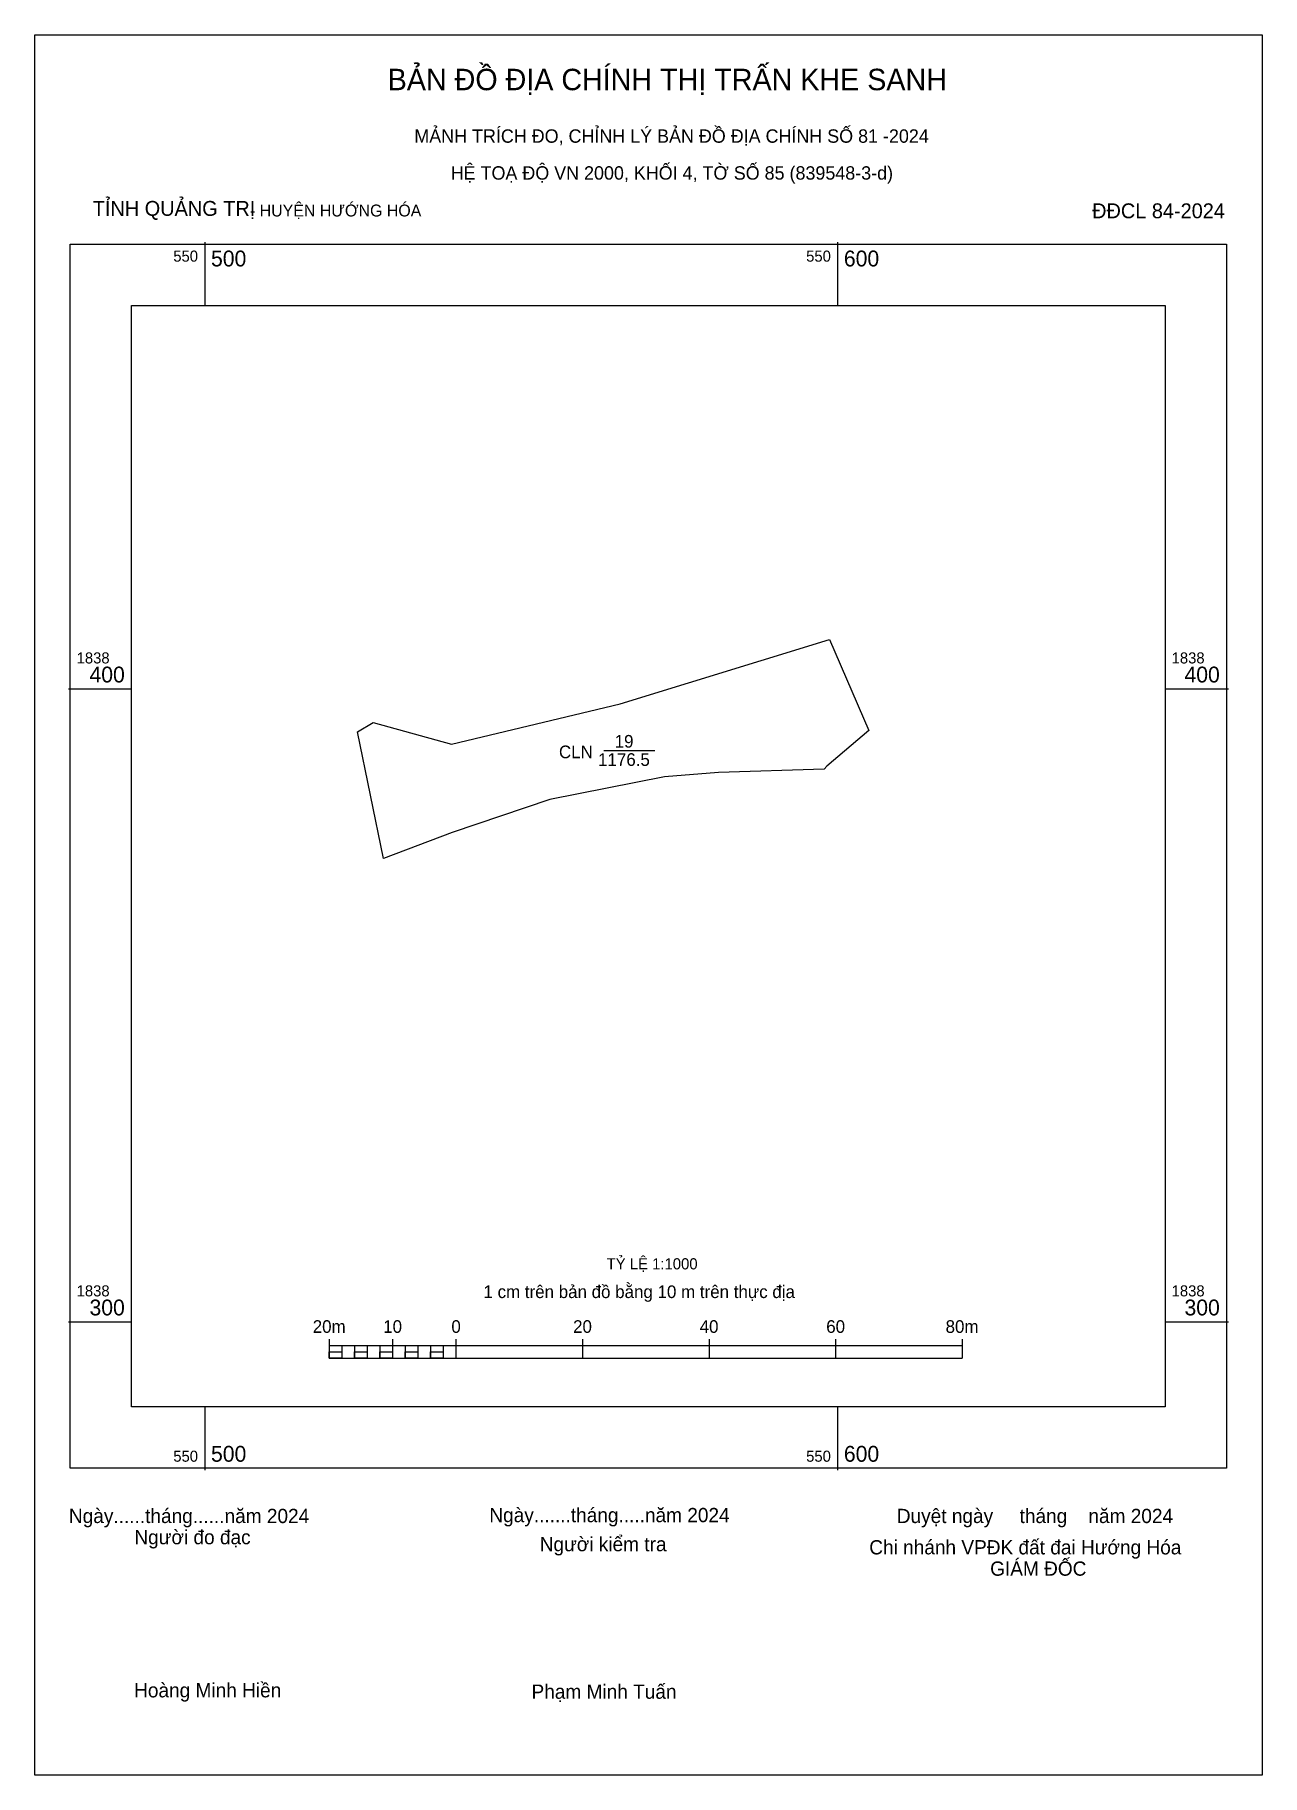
# Model space of a CAD drawing. Extents: x 550473 to 550667, y 1838228 to 1838503.
import ezdxf

# ---------------------------------------------------------------- set-up
doc = ezdxf.new("R2010")
doc.units = 0
for name, color, linetype in [('Level 1', 7, 'Continuous'), ('Level 10', 7, 'Continuous'), ('Level 13', 7, 'Continuous'), ('Level 6', 7, 'Continuous'), ('Level 62', 7, 'Continuous'), ('Level 63', 7, 'Continuous'), ('Level 9', 7, 'Continuous')]:
    doc.layers.add(name, color=color, linetype=linetype)

msp = doc.modelspace()

# ---------------------------------------------------------------- linework, layer by layer
at = {"layer": 'Level 1'}
msp.add_lwpolyline([(550473.16, 1838503.32), (550667.1, 1838503.32), (550667.1, 1838228.36), (550473.16, 1838228.36)], close=True, dxfattribs=at)
at = {"layer": 'Level 10'}
msp.add_lwpolyline([(550538.98, 1838391.26), (550565.65, 1838397.64), (550598.73, 1838407.81), (550604.94, 1838393.43), (550598.32, 1838387.76), (550597.88, 1838387.3), (550581.18, 1838386.78), (550572.68, 1838386.09), (550554.55, 1838382.5), (550539.13, 1838377.3), (550528.27, 1838373.21), (550524.13, 1838393.21), (550526.63, 1838394.67)], close=True, dxfattribs=at)
at = {"layer": 'Level 62'}
msp.add_lwpolyline([(550488.46, 1838460.54), (550651.79, 1838460.54), (550651.79, 1838286.57), (550488.46, 1838286.57)], close=True, dxfattribs=at)
at = {"layer": 'Level 63'}
for p, q in [((550500, 1838470.54), (550500, 1838460.54)), ((550600, 1838470.54), (550600, 1838460.54)), ((550478.46, 1838400), (550488.46, 1838400)), ((550651.79, 1838400), (550661.79, 1838400)), ((550478.46, 1838300), (550488.46, 1838300)), ((550651.79, 1838300), (550661.79, 1838300)), ((550519.69, 1838297.24), (550519.69, 1838294.24)), ((550519.69, 1838296.24), (550619.69, 1838296.24)), ((550521.69, 1838296.24), (550521.69, 1838294.24)), ((550523.69, 1838296.24), (550523.69, 1838294.24)), ((550525.69, 1838296.24), (550525.69, 1838294.24)), ((550527.69, 1838296.24), (550527.69, 1838294.24)), ((550529.69, 1838297.24), (550529.69, 1838294.24)), ((550529.69, 1838296.24), (550529.69, 1838294.24)), ((550531.69, 1838296.24), (550531.69, 1838294.24)), ((550533.69, 1838296.24), (550533.69, 1838294.24)), ((550535.69, 1838296.24), (550535.69, 1838294.24)), ((550537.69, 1838296.24), (550537.69, 1838294.24)), ((550539.69, 1838297.24), (550539.69, 1838294.24)), ((550539.69, 1838296.24), (550539.69, 1838294.24)), ((550559.69, 1838297.24), (550559.69, 1838294.24)), ((550579.69, 1838297.24), (550579.69, 1838294.24)), ((550599.69, 1838297.24), (550599.69, 1838294.24)), ((550619.69, 1838297.24), (550619.69, 1838294.24)), ((550519.69, 1838294.24), (550619.69, 1838294.24)), ((550500, 1838286.57), (550500, 1838276.57)), ((550600, 1838286.57), (550600, 1838276.57))]:
    msp.add_line(p, q, dxfattribs=at)
for points in [[(550478.77, 1838470.23), (550661.48, 1838470.23), (550661.48, 1838276.88), (550478.77, 1838276.88)], [(550519.69, 1838295.24), (550521.69, 1838295.24), (550521.69, 1838294.24), (550519.69, 1838294.24)], [(550519.69, 1838295.24), (550521.69, 1838295.24), (550521.69, 1838294.24), (550519.69, 1838294.24)], [(550523.69, 1838295.24), (550525.69, 1838295.24), (550525.69, 1838294.24), (550523.69, 1838294.24)], [(550527.69, 1838295.24), (550529.69, 1838295.24), (550529.69, 1838294.24), (550527.69, 1838294.24)], [(550531.69, 1838295.24), (550533.69, 1838295.24), (550533.69, 1838294.24), (550531.69, 1838294.24)], [(550535.69, 1838295.24), (550537.69, 1838295.24), (550537.69, 1838294.24), (550535.69, 1838294.24)]]:
    msp.add_lwpolyline(points, close=True, dxfattribs=at)
at = {"layer": 'Level 9'}
msp.add_line((550563.09, 1838390.23), (550571.15, 1838390.23), dxfattribs=at)

# ---------------------------------------------------------------- texts
at = {"layer": 'Level 1'}
for s, height, p in [('BẢN ĐỒ ĐỊA CHÍNH THỊ TRẤN KHE SANH', 3.388, (550528.92, 1838494.57)), (' MẢNH TRÍCH ĐO, CHỈNH LÝ BẢN ĐỒ ĐỊA CHÍNH SỐ 81 -2024', 2.116, (550532.34, 1838486.27)), ('TỈNH QUẢNG TRỊ', 2.352, (550482.31, 1838474.72)), (' - HUYỆN HƯỚNG HÓA', 1.881, (550506.45, 1838474.62)), (' ĐĐCL 84-2024', 2.352, (550639.35, 1838474.34)), ('Ngày......tháng......năm 2024', 2.25, (550478.55, 1838268.19)), ('Ngày.......tháng.....năm 2024', 2.25, (550544.98, 1838268.33)), ('  Duyệt ngày     tháng    năm 2024', 2.25, (550607.69, 1838268.19)), ('Người đo đạc', 2.25, (550488.89, 1838264.84)), ('Người kiểm tra', 2.25, (550552.94, 1838263.74)), ('Chi nhánh VPĐK đất đai Hướng Hóa', 2.25, (550605.01, 1838263.24)), ('GIÁM ĐỐC', 2.25, (550624.11, 1838259.87)), ('Hoàng Minh Hiền', 2.25, (550488.85, 1838240.65)), ('Phạm Minh Tuấn', 2.25, (550551.64, 1838240.43))]:
    msp.add_text(s, height=height, dxfattribs=at).set_placement(p)
at = {"layer": 'Level 13'}
for s, p in [('19', (550564.78, 1838390.7)), ('CLN', (550555.98, 1838389.03)), ('1176.5', (550562.16, 1838387.82))]:
    msp.add_text(s, height=2, dxfattribs=at).set_placement(p)
at = {"layer": 'Level 6'}
for s, height, p in [(' HỆ TOẠ ĐỘ VN 2000, KHỐI 4, TỜ SỐ 85 (839548-3-d)', 2.116, (550538.09, 1838480.44)), ('TỶ LỆ 1:1000', 1.7579, (550563.51, 1838308.27))]:
    msp.add_text(s, height=height, dxfattribs=at).set_placement(p)
at = {"layer": 'Level 63'}
for s, height, p in [('550', 1.75, (550495.04, 1838467.48)), ('500', 2.5, (550501, 1838466.73)), ('550', 1.75, (550595.04, 1838467.48)), ('600', 2.5, (550601, 1838466.73)), ('1838', 1.75, (550479.77, 1838404)), ('400', 2.5, (550481.8, 1838401)), ('1838', 1.75, (550652.79, 1838404)), ('400', 2.5, (550654.82, 1838401)), ('1838', 1.75, (550479.77, 1838304)), ('1 cm trên bản đồ bằng 10 m trên thực địa', 2, (550544.05, 1838303.74)), ('1838', 1.75, (550652.79, 1838304)), ('300', 2.5, (550481.8, 1838301)), ('300', 2.5, (550654.82, 1838301)), ('20m', 2, (550517.07, 1838298.24)), ('10', 2, (550528.21, 1838298.24)), ('0', 2, (550538.98, 1838298.24)), ('20', 2, (550558.21, 1838298.24)), ('40', 2, (550578.21, 1838298.24)), ('60', 2, (550598.21, 1838298.24)), ('80m', 2, (550617.07, 1838298.24)), ('550', 1.75, (550495.04, 1838277.88)), ('500', 2.5, (550501, 1838277.88)), ('550', 1.75, (550595.04, 1838277.88)), ('600', 2.5, (550601, 1838277.88))]:
    msp.add_text(s, height=height, dxfattribs=at).set_placement(p)

doc.saveas('drawing.dxf')
